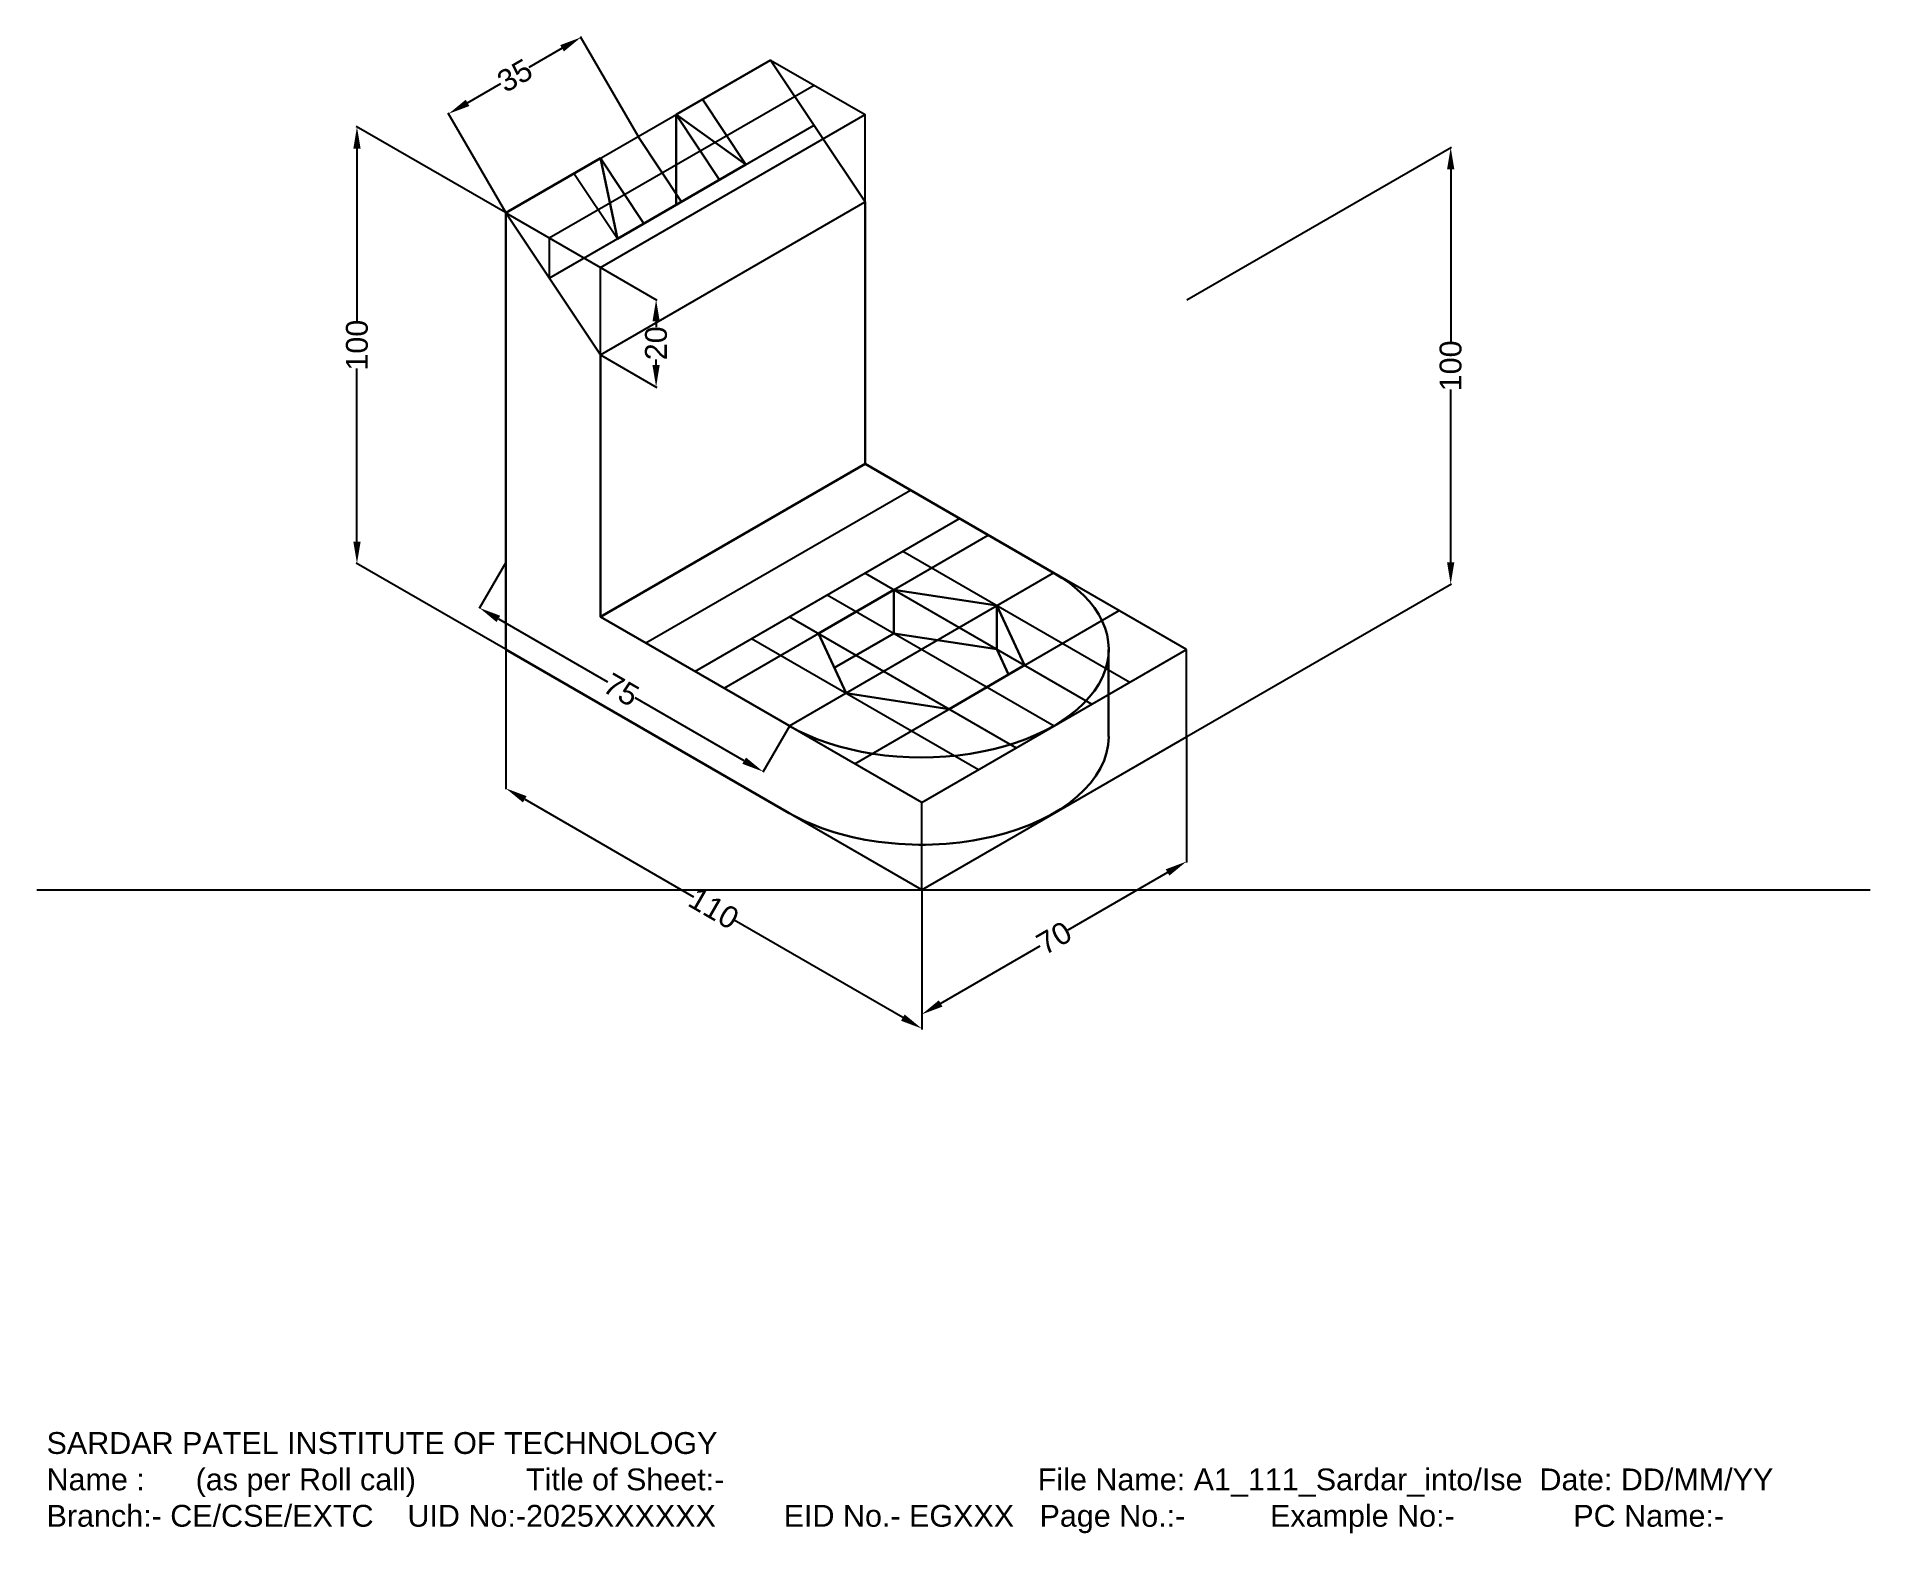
# Model space of a CAD drawing. Header units: millimetres. Extents: x 0 to 420, y 1 to 344.
import ezdxf

# ---------------------------------------------------------------- set-up
doc = ezdxf.new("R2010")
doc.units = ezdxf.units.MM
doc.header["$MEASUREMENT"] = 0
doc.header["$PDMODE"] = 35
doc.header["$PDSIZE"] = 3
doc.layers.get('0').update_dxf_attribs({"color": 255})
for name, color, linetype in [('DIMENSION', 4, 'Continuous'), ('PROJECTION', 3, 'Continuous'), ('TEXT', 7, 'Continuous')]:
    doc.layers.add(name, color=color, linetype=linetype)
doc.layers.add('OBJECT', color=7, linetype='Continuous', lineweight=30)
doc.styles.get("Standard").update_dxf_attribs({"font": 'arial.ttf'})
doc.dimstyles.get("Standard").update_dxf_attribs({"dimtxt": 5, "dimasz": 5, "dimexe": 0.18, "dimexo": 0.0625, "dimgap": 0.09, "dimtad": 0, "dimtoh": 1, "dimdec": 0, "dimzin": 0, "dimdsep": 46, "dimtxsty": 'Standard', "dimcen": 0.09, "dimclrd": 256, "dimclre": 256, "dimadec": 0, "dimazin": 0, "dimtfac": 1, "dimtdec": 0, "dimtofl": 0, "dimtmove": 0, "dimatfit": 3, "dimfxl": 1, "dimtolj": 1, "dimtzin": 0, "dimlwd": -1, "dimarcsym": 0})

# ---------------------------------------------------------------- blocks, each defined once
blk = doc.blocks.new('*D9')
at = {"layer": 'Defpoints', "color": 0, "transparency": 16777216}
for p in [(263.35, 183.5), (263.35, 154.94), (202.73, 148.5)]:
    blk.add_point(p, dxfattribs=at)
at = {"layer": 'DIMENSION', "lineweight": -2, "transparency": 16777216}
for p, q in [((263.35, 183.43), (263.35, 154.73)), ((202.73, 148.43), (202.73, 119.73))]:
    blk.add_line(p, q, dxfattribs=at)
at = {"layer": 'DIMENSION', "transparency": 16777216}
for p, q in [((259.02, 152.44), (236.19, 139.26)), ((207.06, 122.44), (229.88, 135.62))]:
    blk.add_line(p, q, dxfattribs=at)
for points in [[(258.6, 153.16), (259.44, 151.72), (263.35, 154.94)], [(206.64, 123.16), (207.47, 121.72), (202.73, 119.94)]]:
    blk.add_solid(points, dxfattribs=at)
at = {"layer": 'DIMENSION', "color": 0, "transparency": 16777216, "insert": (233.04, 137.44), "char_height": 5, "attachment_point": 5, "rotation": 30}
blk.add_mtext('\\A1;70', dxfattribs=at)
blk = doc.blocks.new('*D10')
at = {"layer": 'Defpoints', "color": 0, "transparency": 16777216}
for p in [(107.46, 203.5), (107.46, 171.7), (202.73, 148.5)]:
    blk.add_point(p, dxfattribs=at)
at = {"layer": 'DIMENSION', "lineweight": -2, "transparency": 16777216}
for p, q in [((107.46, 203.43), (107.46, 171.49)), ((202.73, 148.43), (202.73, 116.49))]:
    blk.add_line(p, q, dxfattribs=at)
at = {"layer": 'DIMENSION', "transparency": 16777216}
for p, q in [((111.79, 169.2), (150.45, 146.89)), ((198.4, 119.2), (159.75, 141.52))]:
    blk.add_line(p, q, dxfattribs=at)
for points in [[(112.21, 169.92), (111.38, 168.48), (107.46, 171.7)], [(198.81, 119.92), (197.98, 118.48), (202.73, 116.7)]]:
    blk.add_solid(points, dxfattribs=at)
at = {"layer": 'DIMENSION', "color": 0, "transparency": 16777216, "insert": (155.1, 144.2), "char_height": 5, "attachment_point": 5, "rotation": 330}
blk.add_mtext('\\A1;110', dxfattribs=at)
blk = doc.blocks.new('*D11')
at = {"layer": 'Defpoints', "color": 0, "transparency": 16777216}
for p in [(73.37, 323.19), (107.46, 303.5), (107.46, 203.5)]:
    blk.add_point(p, dxfattribs=at)
at = {"layer": 'DIMENSION', "lineweight": -2, "transparency": 16777216}
for p, q in [((107.4, 303.54), (73.19, 323.29)), ((107.4, 203.54), (73.19, 223.29))]:
    blk.add_line(p, q, dxfattribs=at)
at = {"layer": 'DIMENSION', "transparency": 16777216}
for p, q in [((73.37, 318.19), (73.37, 278.56)), ((73.37, 228.19), (73.37, 267.82))]:
    blk.add_line(p, q, dxfattribs=at)
for points in [[(72.53, 318.19), (74.2, 318.19), (73.37, 323.19)], [(72.53, 228.19), (74.2, 228.19), (73.37, 223.19)]]:
    blk.add_solid(points, dxfattribs=at)
at = {"layer": 'DIMENSION', "color": 0, "transparency": 16777216, "insert": (73.37, 273.19), "char_height": 5, "attachment_point": 5, "rotation": 90}
blk.add_mtext('\\A1;100', dxfattribs=at)
blk = doc.blocks.new('*D12')
at = {"layer": 'Defpoints', "color": 0, "transparency": 16777216}
for p in [(323.88, 318.45), (263.35, 283.5), (263.35, 183.5)]:
    blk.add_point(p, dxfattribs=at)
at = {"layer": 'DIMENSION', "lineweight": -2, "transparency": 16777216}
for p, q in [((263.41, 283.54), (324.06, 318.55)), ((263.41, 183.54), (324.06, 218.55))]:
    blk.add_line(p, q, dxfattribs=at)
at = {"layer": 'DIMENSION', "transparency": 16777216}
for p, q in [((323.88, 313.45), (323.88, 273.82)), ((323.88, 223.45), (323.88, 263.08))]:
    blk.add_line(p, q, dxfattribs=at)
for points in [[(323.05, 313.45), (324.72, 313.45), (323.88, 318.45)], [(323.05, 223.45), (324.72, 223.45), (323.88, 218.45)]]:
    blk.add_solid(points, dxfattribs=at)
at = {"layer": 'DIMENSION', "color": 0, "transparency": 16777216, "insert": (323.88, 268.45), "char_height": 5, "attachment_point": 5, "rotation": 90}
blk.add_mtext('\\A1;100', dxfattribs=at)
blk = doc.blocks.new('*D15')
at = {"layer": 'Defpoints', "color": 0, "transparency": 16777216}
for p in [(129.12, 291), (129.12, 271), (141.88, 263.63)]:
    blk.add_point(p, dxfattribs=at)
at = {"layer": 'DIMENSION', "lineweight": -2, "transparency": 16777216}
for p, q in [((129.18, 290.96), (142.06, 283.53)), ((129.18, 270.96), (142.06, 263.53))]:
    blk.add_line(p, q, dxfattribs=at)
at = {"layer": 'DIMENSION', "transparency": 16777216}
for p, q in [((141.88, 278.63), (141.88, 277.34)), ((141.88, 268.63), (141.88, 269.93))]:
    blk.add_line(p, q, dxfattribs=at)
for points in [[(141.05, 278.63), (142.71, 278.63), (141.88, 283.63)], [(141.05, 268.63), (142.71, 268.63), (141.88, 263.63)]]:
    blk.add_solid(points, dxfattribs=at)
at = {"layer": 'DIMENSION', "color": 0, "transparency": 16777216, "insert": (141.88, 273.63), "char_height": 5, "attachment_point": 5, "rotation": 90}
blk.add_mtext('\\A1;20', dxfattribs=at)
blk = doc.blocks.new('*D19')
at = {"layer": 'Defpoints', "color": 0, "transparency": 16777216}
for p in [(107.46, 223.48), (172.43, 186), (166.39, 175.54)]:
    blk.add_point(p, dxfattribs=at)
at = {"layer": 'DIMENSION', "lineweight": -2, "transparency": 16777216}
for p, q in [((107.43, 223.43), (101.34, 212.86)), ((172.4, 185.95), (166.3, 175.38))]:
    blk.add_line(p, q, dxfattribs=at)
at = {"layer": 'DIMENSION', "transparency": 16777216}
for p, q in [((105.76, 210.52), (130.73, 196.11)), ((162.06, 178.03), (137.09, 192.44))]:
    blk.add_line(p, q, dxfattribs=at)
for points in [[(106.17, 211.24), (105.34, 209.79), (101.43, 213.02)], [(162.48, 178.76), (161.64, 177.31), (166.39, 175.54)]]:
    blk.add_solid(points, dxfattribs=at)
at = {"layer": 'DIMENSION', "color": 0, "transparency": 16777216, "insert": (133.91, 194.28), "char_height": 5, "attachment_point": 5, "rotation": 330.0173}
blk.add_mtext('\\A1;75', dxfattribs=at)
blk = doc.blocks.new('*D24')
at = {"layer": 'Defpoints', "color": 0, "transparency": 16777216}
for p in [(124.68, 343.69), (137.78, 321), (107.46, 303.5)]:
    blk.add_point(p, dxfattribs=at)
at = {"layer": 'DIMENSION', "transparency": 16777216}
for p, q in [((120.35, 341.19), (112.72, 336.78)), ((98.7, 328.69), (106.33, 333.09))]:
    blk.add_line(p, q, dxfattribs=at)
at = {"layer": 'DIMENSION', "lineweight": -2, "transparency": 16777216}
for p, q in [((137.74, 321.05), (124.59, 343.84)), ((107.43, 303.55), (94.28, 326.34))]:
    blk.add_line(p, q, dxfattribs=at)
at = {"layer": 'DIMENSION', "transparency": 16777216}
for points in [[(119.93, 341.91), (120.76, 340.46), (124.68, 343.69)], [(98.28, 329.41), (99.11, 327.96), (94.37, 326.19)]]:
    blk.add_solid(points, dxfattribs=at)
at = {"layer": 'DIMENSION', "color": 0, "transparency": 16777216, "insert": (109.52, 334.94), "char_height": 5, "attachment_point": 5, "rotation": 30}
blk.add_mtext('\\A1;35', dxfattribs=at)

msp = doc.modelspace()

# ---------------------------------------------------------------- linework, layer by layer
msp.add_line((0, 148.5), (420, 148.5))
at = {"layer": 'DIMENSION'}
for p, q in [((107.46, 303.5), (168.09, 338.5)), ((168.09, 338.5), (189.74, 326)), ((168.09, 338.5), (189.74, 306)), ((117.42, 297.75), (178.05, 332.75)), ((162.46, 314.55), (152.5, 329.5)), ((117.42, 288.55), (178.05, 323.55)), ((129.12, 291), (189.74, 326)), ((156.39, 311.05), (146.44, 326)), ((189.74, 246), (189.74, 326)), ((147.73, 306.05), (137.78, 321)), ((139.07, 301.05), (129.12, 316)), ((133.01, 297.55), (123.05, 312.5)), ((107.46, 203.5), (107.46, 303.5)), ((107.46, 303.5), (129.12, 291)), ((107.46, 303.5), (129.12, 271)), ((129.12, 271), (189.74, 306)), ((117.42, 297.75), (117.42, 288.55)), ((129.12, 211), (129.12, 291)), ((129.12, 211), (189.74, 246)), ((263.35, 203.5), (189.74, 246)), ((139.51, 205), (200.13, 240)), ((150.77, 198.5), (211.39, 233.5)), ((157.44, 194.65), (217.95, 229.71)), ((198.4, 226), (250.36, 196)), ((172.43, 186), (232.93, 221.06)), ((189.74, 221), (241.7, 191)), ((181.08, 216), (233.04, 186)), ((202.73, 168.5), (129.12, 211)), ((172.42, 211), (224.38, 181)), ((187.41, 177.35), (247.91, 212.41)), ((163.76, 206), (215.72, 176)), ((202.73, 148.5), (107.46, 203.5)), ((202.73, 168.5), (263.35, 203.5)), ((263.35, 183.5), (263.35, 203.5)), ((202.73, 148.5), (263.35, 183.5)), ((202.73, 148.5), (202.73, 168.5))]:
    msp.add_line(p, q, dxfattribs=at)
at = {"layer": 'OBJECT'}
for p, q in [((168.09, 338.5), (146.44, 326)), ((189.74, 306), (168.09, 338.5)), ((146.44, 326), (162.46, 314.55)), ((146.44, 326), (146.44, 305.3)), ((129.12, 316), (107.46, 303.5)), ((129.12, 316), (133.01, 297.55)), ((162.46, 314.55), (133.01, 297.55)), ((129.12, 271), (107.46, 303.5)), ((107.46, 303.5), (107.46, 203.5)), ((189.74, 246), (189.74, 306)), ((129.12, 211), (129.12, 271)), ((129.12, 211), (189.74, 246)), ((232.93, 221.06), (189.74, 246)), ((179.05, 207.17), (196.34, 217.19)), ((196.34, 217.19), (219.96, 213.55)), ((196.34, 217.19), (196.34, 207.19)), ((172.43, 186), (129.12, 211)), ((219.96, 213.55), (219.95, 203.55)), ((219.96, 213.55), (226.3, 199.89)), ((185.39, 193.51), (179.05, 207.17)), ((182.7, 199.3), (196.32, 207.19)), ((196.32, 207.19), (219.95, 203.55)), ((172.36, 166.05), (107.46, 203.5)), ((219.95, 203.55), (222.63, 197.76)), ((245.54, 203.53), (245.54, 183.55)), ((226.3, 199.89), (209.01, 189.87)), ((179.04, 197.17), (179.04, 197.17)), ((209.01, 189.87), (185.39, 193.51)), ((226.28, 189.9), (226.29, 189.89)), ((209.01, 179.87), (209, 179.87))]:
    msp.add_line(p, q, dxfattribs=at)
for centre, end_param in [((202.68, 203.53), 10.212066), ((202.68, 183.55), 9.424778)]:
    msp.add_ellipse(centre, major_axis=(-42.87, 0), ratio=0.57735, start_param=7.068583, end_param=end_param, dxfattribs=at)
at = {"layer": 'PROJECTION'}
for p, q in [((107.46, 203.5), (107.46, 303.5)), ((202.73, 148.5), (107.46, 203.5))]:
    msp.add_line(p, q, dxfattribs=at)

# ---------------------------------------------------------------- texts
at = {"layer": 'TEXT', "insert": (2.26, 24.28), "char_height": 5, "width": 420.6213, "attachment_point": 1}
msp.add_mtext('SARDAR PATEL INSTITUTE OF TECHNOLOGY\\PName :      (as per Roll call)             Title of Sheet:-                                     File Name: A1_111_Sardar_into/Ise  Date: DD/MM/YY        \\PBranch:- CE/CSE/EXTC    UID No:-2025XXXXXX        EID No.- EGXXX   Page No.:-          Example No:-              PC Name:-', dxfattribs=at)

# ---------------------------------------------------------------- dimensions: what is measured, and where the dimension line sits
at = {"layer": 'DIMENSION'}
for p1, p2, distance, picture, middle in [((107.46, 303.5), (137.78, 321), 26.2, '*D24', (109.52, 334.94)), ((107.46, 203.5), (107.46, 303.5), 34.1, '*D11', (73.37, 273.19)), ((263.35, 183.5), (263.35, 283.5), -60.53, '*D12', (323.88, 268.45)), ((129.12, 291), (129.12, 271), 12.76, '*D15', (141.88, 273.63)), ((107.46, 223.48), (172.43, 186), -12.08, '*D19', (133.91, 194.28)), ((202.73, 148.5), (107.46, 203.5), 27.54, '*D10', (155.1, 144.2))]:
    dim = msp.add_aligned_dim(p1=p1, p2=p2, distance=distance, dimstyle='Standard', dxfattribs=at)
    dim.commit()
    dim.dimension.update_dxf_attribs({"geometry": picture, "text_midpoint": middle})
dim = msp.add_linear_dim(base=(263.35, 154.94), p1=(202.73, 148.5), p2=(263.35, 183.5), angle=30, dimstyle='Standard', dxfattribs=at)
dim.commit()
dim.dimension.update_dxf_attribs({"geometry": '*D9', "text_midpoint": (233.04, 137.44), "dimtype": 161})

doc.saveas('drawing.dxf')
